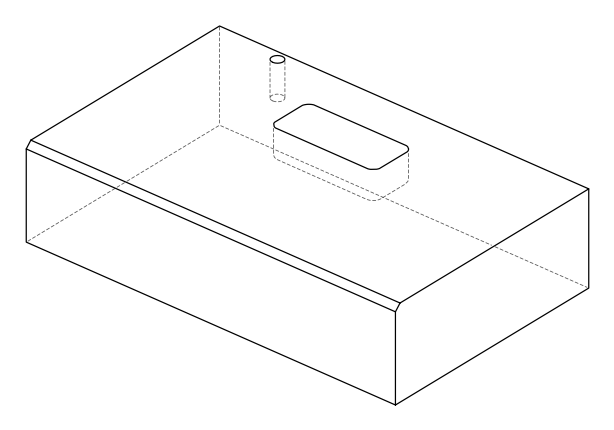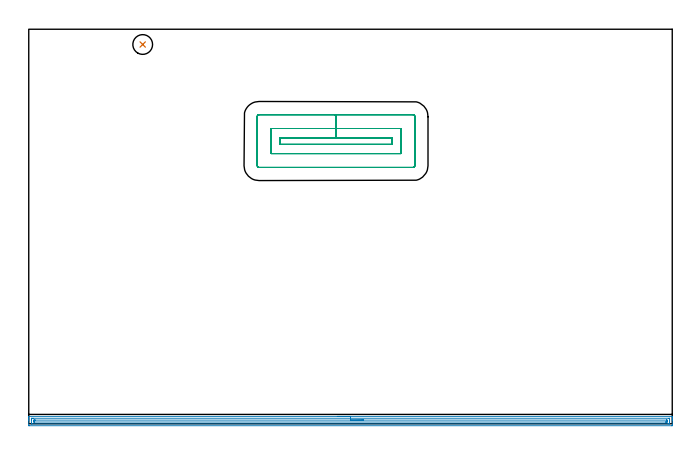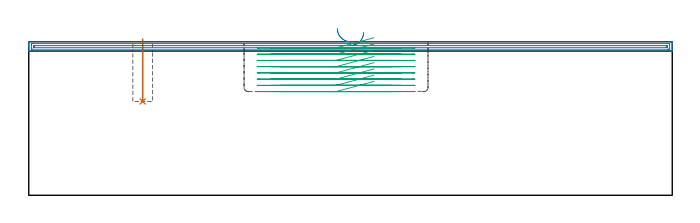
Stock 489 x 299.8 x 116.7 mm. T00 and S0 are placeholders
(PLAN: 3 operations, 2 tool changes, 25.1 min)
(1 INDEXABLE_INSERT_DRILL_BLIND_HOLE_FROM_SOLID | STEP1POCKET | UGT0302_001 | 0.19 min | 8000 mm3)
(2 AREA_MILL | FG_CHAMFER_SURFACE | UGT0205_001 | 11.93 min | 12323 mm3)
(3 MILL_RECTANGULAR_POCKET | POCKET_RECTANGULAR_STRAIGHT | UGT0201_095 | Follow Part, ap 5, ae 75% | 13.01 min | 313320 mm3)
(TOOL UGT0302_001 | Indexable Insert Drill 15mm | D15 PA180 FL50 Z2)
(TOOL UGT0205_001 | Chamfer Mill 20 x 3 x 45 deg. | D20 FL50 Z2)
(TOOL UGT0201_095 | End mill 20 mm | D20 R3 FL38 Z4)
(OP 1 INDEXABLE_INSERT_DRILL_BLIND_HOLE_FROM_SOLID)
G17 G21 G94 G90
T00 M6
G54
G17 G0 G90 X86.6 Y288.2 S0 M3
G43 Z126.7 H0
G94 G81 G98 Z71.3 F250. R118.7
G80
M5
M2
(OP 2 AREA_MILL)
G17 G21 G94 G90
T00 M6
G54
G17 G0 G90 X234.5 Y5.6 S1061 M3
G43 Z126.7 H0
G94 G1 X234.538 Z125.828 F250.
X234.652 Z124.963
X234.841 Z124.112
X235.103 Z123.28
X235.437 Z122.474
X235.84 Z121.7
X236.308 Z120.964
X236.84 Z120.272
X237.429 Z119.629
X238.072 Z119.039
X238.764 Z118.508
X239.5 Z118.04
X240.274 Z117.637
X241.08 Z117.303
X241.912 Z117.041
X242.764 Z116.852
X243.628 Z116.738
X244.5 Z116.7
X488.834
X488.99 Y5.605 Z116.695
X488.992 Y5.592 Z116.683
X489. Y5.246 Z116.345
Y4.932 Z116.031
Y4.256 Z115.35
Y3.035 Z114.132
Y2.491 Z113.585
Y-0.766 Z110.331
X488.997 Y-1.038 Z110.059
X488.991 Y-1.492 Z109.606
X488.845 Y-1.495 Z109.603
X488.382 Y-1.5 Z109.6
X0.618
X0.155 Y-1.495 Z109.603
X0.009 Y-1.491 Z109.606
X0. Y-1.038 Z110.059
Y2.491 Z113.585
Y3.035 Z114.132
Y3.373 Z114.469
Y3.917 Z115.014
Y4.256 Z115.35
Y5.246 Z116.345
X0.008 Y5.592 Z116.683
X0.01 Y5.605 Z116.695
X0.167 Y5.6 Z116.7
X244.5
Y4.186 Z115.286
X486.595 Y4.185 Z115.285
X486.667
X486.971 Y4.179 Z115.279
X486.99 Y4.08 Z115.18
X486.997 Y3.859 Z114.959
X486.999 Y3.373 Z114.473
X487. Y2.974 Z114.074
Y1.209 Z112.309
X486.999 Y0.727 Z111.827
X486.998 Y0.329 Z111.429
X486.99 Y-0.066 Z111.034
X486.595 Y-0.083 Z111.017
X486.523 Y-0.084 Z111.016
X485.702 Y-0.086 Z111.014
X2.405 Y-0.085 Z111.015
X2.333
X2.029 Y-0.079 Z111.021
X2.01 Y0.02 Z111.12
X2.003 Y0.241 Z111.341
X2.001 Y0.727 Z111.827
X2. Y1.126 Z112.226
Y2.891 Z113.991
X2.001 Y3.373 Z114.473
X2.002 Y3.771 Z114.871
X2.01 Y4.166 Z115.266
X2.405 Y4.182 Z115.282
X2.477 Y4.184 Z115.284
X3.298 Y4.186 Z115.286
X244.5
Y2.771 Z113.871
X484.525
X484.809 Y2.77 Z113.87
X484.903 Y2.768 Z113.868
X484.977 Y2.765 Z113.865
X484.99 Y2.762 Z113.862
X484.994 Y2.734 Z113.834
X484.997 Y2.68 Z113.78
X484.999 Y2.491 Z113.591
X485. Y2.302 Z113.402
Y1.609 Z112.709
X484.999 Y1.421 Z112.521
X484.994 Y1.358 Z112.458
X484.99 Y1.338 Z112.438
X484.983 Y1.335 Z112.435
X484.95 Y1.333 Z112.433
X484.809 Y1.33 Z112.43
X484.199 Y1.329 Z112.429
X483.915 Y1.328 Z112.428
X4.475 Y1.329 Z112.429
X4.191 Y1.33 Z112.43
X4.097 Y1.332 Z112.432
X4.023 Y1.335 Z112.435
X4.01 Y1.338 Z112.438
X4.006 Y1.366 Z112.466
X4.003 Y1.42 Z112.52
X4.001 Y1.609 Z112.709
X4. Y1.798 Z112.898
Y2.491 Z113.591
X4.001 Y2.679 Z113.779
X4.006 Y2.742 Z113.842
X4.01 Y2.762 Z113.862
X4.017 Y2.765 Z113.865
X4.05 Y2.767 Z113.867
X4.191 Y2.77 Z113.87
X4.801 Y2.771 Z113.871
X5.085
X244.5
X245.372 Z113.91
X246.236 Z114.023
X247.088 Z114.212
X247.92 Z114.475
X248.726 Z114.808
X249.5 Z115.211
X250.236 Z115.68
X250.928 Z116.211
X251.571 Z116.8
X252.16 Z117.444
X252.692 Z118.136
X253.16 Z118.871
X253.563 Z119.645
X253.897 Z120.451
X254.159 Z121.283
X254.348 Z122.135
X254.462 Z123.
X254.5 Z123.871
G0 Z126.7
M5
M2
(OP 3 MILL_RECTANGULAR_POCKET)
G17 G21 G94 G90
T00 M6
G54
G17 G0 G90 X262.377 Y217.4 S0 M3
G43 Z126.7 H0
Z119.7
G94 G1 X233.5 Z111.962 F250.
X191.1 F500.
Y212.3
X275.9
Y217.4
X233.5
Y224.4
X184.1
Y205.3
X282.9
Y224.4
X233.5
Y234.9
X175.
G3 X173.6 Y233.5 R1.4
G1 Y196.2
G3 X175. Y194.8 R1.4
G1 X292.
G3 X293.4 Y196.2 R1.4
G1 Y233.5
G3 X292. Y234.9 R1.4
G1 X233.5
X232.5
G0 X262.377 Y217.4 Z114.962
G1 X233.5 Z107.225 F250.
X191.1 F500.
Y212.3
X275.9
Y217.4
X233.5
Y224.4
X184.1
Y205.3
X282.9
Y224.4
X233.5
Y234.9
X175.
G3 X173.6 Y233.5 R1.4
G1 Y196.2
G3 X175. Y194.8 R1.4
G1 X292.
G3 X293.4 Y196.2 R1.4
G1 Y233.5
G3 X292. Y234.9 R1.4
G1 X233.5
X232.5
G0 X262.377 Y217.4 Z110.225
G1 X233.5 Z102.487 F250.
X191.1 F500.
Y212.3
X275.9
Y217.4
X233.5
Y224.4
X184.1
Y205.3
X282.9
Y224.4
X233.5
Y234.9
X175.
G3 X173.6 Y233.5 R1.4
G1 Y196.2
G3 X175. Y194.8 R1.4
G1 X292.
G3 X293.4 Y196.2 R1.4
G1 Y233.5
G3 X292. Y234.9 R1.4
G1 X233.5
X232.5
G0 X262.377 Y217.4 Z105.487
G1 X233.5 Z97.75 F250.
X191.1 F500.
Y212.3
X275.9
Y217.4
X233.5
Y224.4
X184.1
Y205.3
X282.9
Y224.4
X233.5
Y234.9
X175.
G3 X173.6 Y233.5 R1.4
G1 Y196.2
G3 X175. Y194.8 R1.4
G1 X292.
G3 X293.4 Y196.2 R1.4
G1 Y233.5
G3 X292. Y234.9 R1.4
G1 X233.5
X232.5
G0 X262.377 Y217.4 Z100.75
G1 X233.5 Z93.012 F250.
X191.1 F500.
Y212.3
X275.9
Y217.4
X233.5
Y224.4
X184.1
Y205.3
X282.9
Y224.4
X233.5
Y234.9
X175.
G3 X173.6 Y233.5 R1.4
G1 Y196.2
G3 X175. Y194.8 R1.4
G1 X292.
G3 X293.4 Y196.2 R1.4
G1 Y233.5
G3 X292. Y234.9 R1.4
G1 X233.5
X232.5
G0 X262.377 Y217.4 Z96.012
G1 X233.5 Z88.275 F250.
X191.1 F500.
Y212.3
X275.9
Y217.4
X233.5
Y224.4
X184.1
Y205.3
X282.9
Y224.4
X233.5
Y234.9
X175.
G3 X173.6 Y233.5 R1.4
G1 Y196.2
G3 X175. Y194.8 R1.4
G1 X292.
G3 X293.4 Y196.2 R1.4
G1 Y233.5
G3 X292. Y234.9 R1.4
G1 X233.5
X232.5
G0 X262.377 Y217.4 Z91.275
G1 X233.5 Z83.537 F250.
X191.1 F500.
Y212.3
X275.9
Y217.4
X233.5
Y224.4
X184.1
Y205.3
X282.9
Y224.4
X233.5
Y234.9
X175.
G3 X173.6 Y233.5 R1.4
G1 Y196.2
G3 X175. Y194.8 R1.4
G1 X292.
G3 X293.4 Y196.2 R1.4
G1 Y233.5
G3 X292. Y234.9 R1.4
G1 X233.5
X232.5
G0 X262.377 Y217.4 Z86.537
G1 X233.5 Z78.8 F250.
X191.1 F500.
Y212.3
X275.9
Y217.4
X233.5
Y224.4
X184.1
Y205.3
X282.9
Y224.4
X233.5
Y234.9
X175.
G3 X173.6 Y233.5 R1.4
G1 Y196.2
G3 X175. Y194.8 R1.4
G1 X292.
G3 X293.4 Y196.2 R1.4
G1 Y233.5
G3 X292. Y234.9 R1.4
G1 X233.5
X232.5
G0 Z126.7
M5
M2
